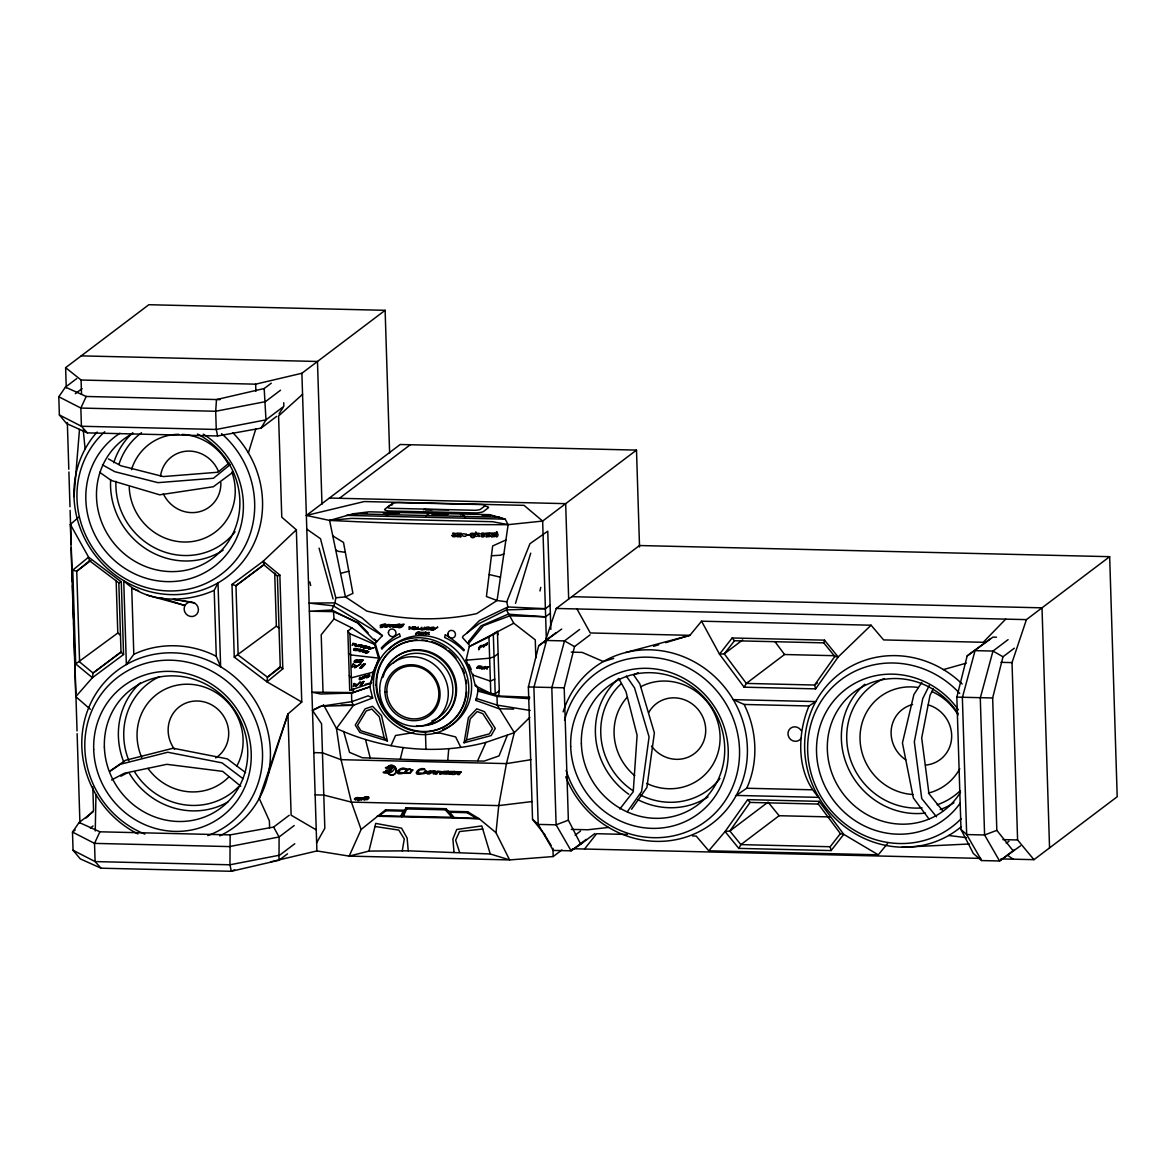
<?xml version="1.0" encoding="UTF-8"?>
<svg xmlns="http://www.w3.org/2000/svg" width="1176" height="1176" viewBox="0 0 1176 1176"><rect width="100%" height="100%" fill="white"/><g stroke="black" fill="none" stroke-linecap="round" stroke-linejoin="round"><path stroke-width="1.5" d="M448.762 748.597L447.762 760.299M479.396 649.358C477.324 644.698 486.217 644.36 480.073 647.653L478.647 649.769L478.764 647.726L479.205 649.446M95.962 794.564L95.256 830.947M289.193 815.291L273.611 827.081L230.158 834.887L229.952 864.786L231.304 871.284L279.021 860.244L287.503 853.835M73.985 496.61L79.498 429.431M561.819 850.013L553.19 856.554L509.605 859.921L495.993 832.696L498.742 805.604L506.444 763.606L514.309 732.692L529.759 717.389M353.579 689.048L353.182 692.561L351.536 692.987L320.945 694.016L311.919 692.179L353.182 692.561L369.837 686.843L373.777 671.981L379.378 657.502L375.32 643.713L351.918 627.94L333.984 618.943L333.543 611.623L331.838 610.006L309.376 611.226L333.543 611.623L358.136 622.677L368.117 632.747M469.253 646.58L488.951 637.024L497.419 631.394L499.285 690.738L498.668 696.001L497.036 696.427L477.676 690.988L478.279 689.415L476.162 685.138L475.339 685.77L472.59 674.965L466.064 660.206L469.253 646.58L513.765 623.207L535.271 639.862L535.844 657.869M279.021 860.244L279.094 836.974L273.611 827.081M639.538 546.987L636.495 450.099L400.207 444.499L306.363 515.455L329.574 520.424L353.094 513.78L369.117 511.825L489.657 514.676L505.21 519.145L508.135 524.658L497.066 600.495L476.662 613.637A251.855 237.787 52.9 0 1 366.677 611.02L345.435 596.894L335.821 597.775L334.984 602.876L331.838 610.006L357.475 622.957L372.998 639.053L376.849 641.567L382.406 635.628L361.929 617.797L334.984 602.876L309.112 603.067L333.337 605.802L382.406 635.628M400.31 759.167L403.133 747.524M402.251 850.88L404.294 838.958L398.782 830.094L374.982 826.478M464.079 742.776L468.401 717.625L476.75 708.819L484.439 711.671L495.287 728.4L491.156 735.573L464.079 742.776L466.563 739.939L470.165 718.948L477.162 711.553L482.807 713.656L492.479 728.561L489.422 733.853L466.563 739.939M513.647 709.113L498.991 708.731L476.148 700.484L478.279 689.415L498.668 696.001L529.773 697.236M351.918 627.94L347.846 631.027L349.698 690.371L370.866 683.285L372.939 672.599L379.378 657.502M539.946 590.969L540.769 587.353M495.993 832.696L479.102 818.672L377.143 816.247L379.334 815.747L385.919 810.749L403.118 811.146L404.823 810.249L385.625 809.794L361.12 829.492L349.184 856.113L368.97 851.086L375.732 823.406L401.53 828.154L407.116 838.003L408.248 850.836L490.245 853.967L509.605 859.921L349.184 856.113L316.903 850.939L270.671 861.846M544.738 834.607L532.537 819.334L528.377 686.96L538.696 645.771L555.689 632.909M532.537 819.334L538.211 824.405L553.19 850.395L571.11 850.821L580.724 844.221L568.361 820.187L564.201 687.813L574.52 646.624L590.102 634.834M1020.533 845.823L999.571 860.979L981.651 860.567L973.375 853.541L960.998 829.492L956.838 697.133L967.157 655.929L990.001 639.112M1013.447 851.174L996.822 830.344L992.662 697.971L1002.981 656.781L1014.315 648.211M824.494 640.156L838.179 656.987L834.813 656.443L823.759 642.86L824.494 640.156L732.163 637.965L719.506 654.165L744.099 687.181L815.63 688.871L838.179 656.987L871.063 625.206L883.617 639.92L983.224 642.287L1005.7 619.135M515.514 603.303L530.729 553.161M887.586 843.501L878.281 854.82L843.751 834.357L840.384 833.637L818.349 804.046L819.158 801.356L747.642 799.651L725.077 831.55L708.76 850.792L696.207 836.077L692.59 835.989M248.386 452.892L255.883 428.652M425.83 517.264L426.403 515.514L429.387 513.25M267.937 775.557L287.958 713.979L301.762 702.028L296.352 529.803L281.77 517.175L278.58 415.966L302.555 394.313M544.738 642.846L556.263 608.462L639.494 545.532L1109.659 556.674L1117.2 796.74L1033.969 859.671L1000.908 858.892M1033.969 859.671L1017.593 839.973L1012.022 662.602L1026.428 619.62L1109.659 556.674M379.334 815.747L451.907 817.261L454.45 818.084L448.423 811.293L467.622 811.734L479.102 818.672L454.642 817.54M808.985 705.982C796.887 734.574 796.417 773.779 818.805 797.372L736.25 795.417L746.731 788.243C758.696 761.93 757.138 730.09 744.099 704.453L733.251 699.632L815.791 701.587L808.985 705.982L744.099 704.453M470.077 645.962L462.462 637.524L463.168 635.995L479.382 623.427L506.43 609.903L507.914 606.978L506.753 601.818L529.95 543.694L547.766 531.185L550.853 629.395M507.312 735.367L499.036 755.903L484.159 761.092L424.022 760.166L362.311 757.741L349.551 752.361L343.657 731.487M391.005 745.658L395.504 735.5L413.761 732.545M477.662 760.681L485.938 742.394L514.309 732.692L497.227 705.115L497.036 696.427L529.582 698.72M220.147 399.62L86.201 396.474L80.85 408.057L81.423 426.256L87.347 432.871L217.634 435.973L261.072 428.152L276.654 416.377M230.158 834.887L99.886 831.799L94.521 843.383L95.094 861.582L101.018 868.197L231.304 871.284L234.612 869.74M400.766 816.262L403.118 811.146M401.795 816.835L405.97 807.75L446.13 808.706L454.45 818.084M403.412 816.115L406.72 808.926L405.97 807.75M449.952 812.263L467.166 812.675L467.622 811.734M929.246 685.549L922.748 698.588L914.325 741.835L921.734 798.548L936.522 816.82M933.23 688.871L930.01 695.354L921.69 737.999L928.981 793.771L942.711 810.734M214.208 590.352L218.001 582.914L220.632 666.792L216.281 656.296L214.208 590.352C186.102 603.053 146.691 603.597 123.73 580.679L126.361 664.543L133.814 654.341C159.495 641.949 191.085 643.272 216.281 656.296M316.653 842.751L324.826 828.272L321.548 723.725L312.493 710.407L320.298 706.306M779.129 815.718L768.06 802.12L729.855 831.02L725.077 831.55L738.778 848.381L740.909 844.618L779.129 815.718L830.124 816.923M261.072 428.152L265.982 419.847L283.842 406.337L283.725 402.706M744.099 687.181L746.319 683.418L784.539 654.518L834.857 655.708M279.035 413.805L282.887 407.837M921.837 682.359L913.899 694.531L902.433 742.938L913.37 797.96L929.143 819.216M397.179 626.661L397.606 626.044C386.287 626.191 408.836 621.869 395.65 625.691C404.515 626.058 388.3 628.072 397.165 626.676M87.347 432.871L66.576 423.536L59.373 414.952L58.8 396.753L65.43 387.139L76.763 378.569M93.272 811.749L79.115 822.465L72.486 832.064L73.059 850.263L80.262 858.862L101.018 868.197M627.293 811.808L641.582 791.522L649.078 736.926L634.54 687.901L626.382 676.126M631.585 809.25L646.888 787.508L654.385 732.913L639.847 683.888L633.732 675.053M834.813 656.443L814.6 685.035L815.63 688.871M818.349 804.046L750.067 802.429L729.855 831.02L740.909 844.618L830.168 846.735L840.384 833.637M406.72 808.926L445.322 809.838L446.13 808.706M312.493 710.407L321.327 706.232L353.491 705.291L351.727 701.66L351.536 692.987L369.837 686.843L372.66 698.029L353.491 705.291L336.468 728.473L341.055 759.681L351.404 802.12L361.12 829.492M387.639 767.075L387.977 766.62A5.072 4.777 52.9 0 1 394.886 766.781A5.072 4.777 52.9 0 1 395.107 773.793A5.072 4.777 52.9 0 1 388.198 773.632L387.683 772.955M387.933 767.075L388.139 766.781A4.836 4.572 52.9 0 1 394.739 766.928A4.836 4.572 52.9 0 1 394.945 773.632A4.836 4.572 52.9 0 1 388.359 773.47L387.962 772.955M619.796 809.029L633.247 791.713L637.098 735.265L625.941 691.547L619.076 679.008M823.759 642.86L734.5 640.744L724.284 653.827L719.506 654.165L701.543 621.193L689.9 635.334L665.675 642.669M738.778 848.381L831.109 850.571L843.751 834.357L819.158 801.356M584.531 849.013L596.6 833.71L627.381 834.445M333.984 618.943L321.21 634.775L323.032 692.443M460.58 514.809L461.242 514L464.77 516.426L465.52 518.204M90.361 709.29L75.778 696.662L92.389 677.699L123.568 654.518L121.29 581.841L88.597 557.145L70.369 524.437L78.645 517.264M86.142 818.026L93.551 810.499L92.801 787.009M467.313 632.688L479.411 620.59L507.914 606.978L545.399 608.668L550.089 605.125M296.352 529.803L263.174 561.275L231.995 584.472L234.274 657.134L266.967 681.845L301.762 702.028M494.758 633.849L497.419 631.394L498.08 634.702M386.14 516.323L388.021 514.603L397.532 512.501L399.487 513.353M121.363 651.636L93.051 673.039L92.389 677.699L75.705 663.94L72.765 570.125L88.597 557.145L89.523 560.746L118.82 582.884L121.01 652.254L123.568 654.518M89.523 560.746L76.734 571.242L79.586 661.926L93.051 673.039L121.01 652.254M280.241 666.689L267.452 677.185L266.967 681.845L282.813 668.85L279.859 575.049L263.174 561.275L263.924 564.877L277.389 575.99L280.241 666.689L282.813 668.85M229.202 463.006L217.898 472.238L163.317 476.574L120.805 465.755L108.442 458.905M230.393 464.446L213.459 478.264L157.952 482.66L114.836 471.708L102.444 464.843M66.253 387.786L65.621 367.662L148.852 304.716L385.125 310.317L389.624 453.069M75.323 393.695L82.055 388.624M217.634 435.973L216.266 429.46L215.693 411.262L216.487 399.575L264.188 388.536L271.274 383.185M65.621 367.662L81.085 380.024L255.662 384.17L301.894 373.262L385.125 310.317M280.52 390.226L265.423 401.648L215.693 411.262L80.85 408.057L58.8 396.753M90.89 560.54L76.734 571.242L72.765 570.125M116.145 580.43L117.791 633.026L75.705 663.94M339.467 498.286L410.292 444.734M264.277 564.26L235.964 585.663L231.995 584.472M423.492 509.825L424.61 508.973M274.699 573.197L276.36 626.132L234.274 657.134M280.197 667.556L267.452 677.185L238.155 655.032L235.964 585.663L263.924 564.877M75.235 829.991L72.486 832.064L94.521 843.383L229.379 846.588L279.094 836.974L294.206 825.537M90.346 828.007L93.036 825.964M347.846 631.027L349.904 633.732L374.497 644.345L376.849 641.567L374.35 639.038M636.495 450.099L542.65 521.071L508.135 524.658A724.137 143.134 -1.8 0 1 358.371 521.776L329.574 520.424L345.435 596.894L352.918 593.365L343.51 542.445L332.779 535.889M373.777 671.981L351.359 677.817L349.243 675.656M370.866 683.285L371.69 682.668L365.177 684.344M466.887 659.574L466.064 660.206L489.569 658.192L494.038 656.796L498.11 653.709M545.649 616.724L550.339 613.181M473.413 674.348L472.59 674.965L490.407 681.125L494.728 679.111M561.702 629.042L538.696 645.771M294.779 843.736L279.668 855.173L229.952 864.786L95.094 861.582L73.059 850.263M579.621 629.469L564.509 640.905L551.809 687.828L556.116 824.832L571.11 850.821L586.207 839.399M475.339 685.77L490.789 693.531L495.199 693.825L499.285 690.738M742.688 639.92L724.284 653.827L746.319 683.418L814.6 685.035L817.438 682.889M575.123 835.18L580.503 831.109M580.724 844.221L594.894 833.519M1008.082 639.641L992.97 651.063L980.284 697.985L984.591 834.989L999.571 860.979L1014.682 849.557M1006.274 843.31L1008.964 841.266M233.186 472.061L213.341 486.746L159.701 494.831L111.323 480.484L99.666 472.282M110.676 770.5L125.553 760.299L173.093 748.23L227.321 758.873L245.564 772.603M109.838 771.456L120.246 764.312L167.786 752.243L222.029 762.871L243.079 778.718M967.157 655.929L992.912 637.127L996.498 637.216M111.544 779.967L124.318 773.264L166.801 764.327L222.676 771.368L240.771 786.244M120.878 776.219L127.228 772.897M505.9 539.99L492.641 545.973L486.423 596.526L497.066 600.495L506.753 601.818M118.82 582.884L121.29 581.841M503.857 553.896L500.667 555.19L491.436 555.778M277.389 575.99L279.859 575.049M568.361 820.187L556.116 824.832L538.211 824.405L533.904 687.401L546.59 640.479L564.509 640.905L574.52 646.624M996.822 830.344L984.591 834.989L966.672 834.563L960.998 829.492M348.816 571.198L340.57 573.403M613.754 658.384L603.361 661.529L582.238 652.401L571.227 652.136M653.562 646.33L658.751 644.757M943.475 669.585L966.349 663.132M625.808 652.489L689.9 635.334L590.293 632.967L576.975 608.962M306.363 515.455L364.207 501.549L524.011 505.342L542.65 521.071L546.384 640.214M485.938 742.394C436.458 755.448 382.832 749.803 336.468 728.473L323.415 704.659M530.949 759.696L506.444 763.606L341.055 759.681L322.459 752.831L313.816 752.625M321.327 706.232L351.727 701.66L368.176 695.839L372.66 698.029M458.596 534.624L457.141 535.286L457.038 536.741L461.168 536.712L458.081 535.697L460.801 534.992L461.198 533.228C448.997 533.272 464.902 533.875 458.596 534.624L458.596 535.33M356.842 514.118L346.45 515.382L505.21 519.145L492.876 515.985M363.766 513.265L367.221 512.839M532.213 801.532L498.742 805.604L351.404 802.12L323.782 795.064L315.139 794.858M608.58 827.419L587.809 829.771L571.301 829.389M482.733 829.036L459.566 831.535L455.626 840.178L459.551 852.232M329.574 520.424L351.58 518.381L492.715 521.718L508.135 524.658M901.948 847.205L969.465 843.986M545.399 608.668L506.43 609.903L513.765 623.207M368.97 851.086L408.248 850.836M564.201 687.813L528.377 686.96M992.662 697.971L956.838 697.133M341.113 705.027L353.491 705.291M81.203 355.872L317.476 361.473L321.974 504.225M329.398 498.051L565.671 503.651L568.669 598.981M448.762 509.796L424.977 509.62L432.151 509.781M383.332 512.971L397.694 513.309M431.827 514.132L447.997 514.515M482.131 515.323L491.112 515.529L489.657 514.676M353.094 513.78L499.712 517.249M571.845 596.688L1042.01 607.83L1049.551 847.881M556.263 608.462L1026.428 619.62M701.543 621.193L871.063 625.206M1001.011 662.338L1012.022 662.602M433.826 733.015L440.515 733.177L455.641 736.926L460.772 747.304M746.731 788.243L811.631 789.787M1002.908 839.62L1017.593 839.973M708.76 850.792L878.281 854.82M572.433 848.734L980.71 858.407M948.679 835.489L966.51 837.694M345.332 552.323L338.188 551.338L335.689 549.912M178.605 600.113L173.284 599.29L194.643 603.082A7.423 6.997 52.9 0 1 195.04 615.68A7.423 6.997 52.9 0 1 184.118 609.124A7.423 6.997 52.9 0 1 194.643 603.082M182.162 600.657L191.041 602.024M530.185 710.466L497.227 705.115L476.148 698.397L476.148 700.484M500.462 577.195L489.128 574.52M147.235 595.203L184.955 605.522L160.921 597.79M384.214 737.984L360.929 730.81L357.548 725.357L366.295 710.892L371.807 709.055L379.289 716.787L384.214 737.984L387.404 740.953L381.509 715.567L372.586 706.35L365.075 708.849L355.255 725.077L359.856 732.457L387.404 740.953M138.606 590.602L131.741 588.397L133.814 654.341M65.43 387.139L86.201 396.474M79.115 822.465L99.886 831.799M59.373 414.952L81.423 426.256L216.266 429.46L265.982 419.847L264.188 388.536M1002.981 656.781L992.97 651.063L975.066 650.637L962.365 697.559L966.672 834.563L981.651 860.567M316.241 829.888L291.134 815.188L287.958 713.979L259.249 798.445L269.377 820.819L269.613 827.948M467.166 812.675L476.074 818.055M1007.317 855.143L1013.242 859.186M306.789 529.126L320.504 538.726L335.821 597.775M276.36 626.132L279.3 628.351M348.537 653.341L350.522 654.9L378.554 658.119L374.497 644.345M117.791 633.026L120.496 635.246M445.322 809.838L451.907 817.261M747.642 799.651L750.067 802.429M732.163 637.965L734.5 640.744M775.087 641.831L784.539 654.518M543.827 833.461L551.103 845.382M469.062 664.499L471.238 669.423M385.625 809.794L385.919 810.749M490.245 853.967L481.793 825.919L456.729 829.462L452.878 839.076L454.01 851.924M319.093 548.148L333.058 598.966M365.501 739.542L370.264 758.138M830.168 846.735L831.109 850.571M309.832 581.87L310.67 585.53M83.231 429.799L85.113 449.026M552.926 848.352L553.19 856.554M493.332 634.481L495.199 693.825M490.789 693.531L488.951 637.024M425.462 732.824L425.977 749.391M351.742 690.239L349.904 633.732M301.894 373.262L316.903 850.939M255.662 384.17L255.883 391.299M81.085 380.024L81.526 394.298M67.341 422.566L68.811 469.239M68.899 471.973L69.987 506.753M70.104 510.413L71.177 544.268M71.28 547.928L72.353 581.797M72.471 585.457L73.5 618.4M73.647 622.971L74.676 655.914M74.852 661.397L75.867 693.428M75.97 697.089L77.043 730.943M77.131 733.692L79.939 823.376M70.369 524.437L75.778 696.662M137.886 833.931A97.755 92.301 52.9 0 1 100.519 687.137A97.755 92.301 52.9 0 1 247.93 690.635A97.755 92.301 52.9 0 1 219.736 835.871M232.789 432.709A97.755 92.301 52.9 0 1 237.831 567.332A97.755 92.301 52.9 0 1 105.443 566.685A97.755 92.301 52.9 0 1 97.123 432.048M144.839 834.107A92.125 86.98 52.9 0 1 100.945 694.546A92.125 86.98 52.9 0 1 242.991 697.927A92.125 86.98 52.9 0 1 207.814 835.592M227.879 801.973A74.323 70.163 52.9 0 1 129.154 773M123.715 761.916A74.323 70.163 52.9 0 1 140.4 682.83M238.449 786.817A68.752 64.915 52.9 0 1 134.637 771.912M128.919 760.74A68.752 64.915 52.9 0 1 159.598 676.597M228.747 777.027A54.949 51.891 52.9 0 1 147.97 768.398M141.752 757.52A54.949 51.891 52.9 0 1 191.85 684.417A54.949 51.891 52.9 0 1 236.817 766.076M174.489 749.244A31.399 29.65 52.9 0 1 180.266 706.144A31.399 29.65 52.9 0 1 222.984 715.155A31.399 29.65 52.9 0 1 215.722 757.947M203.301 434.165A81.673 77.116 52.9 0 1 226.615 554.396A81.673 77.116 52.9 0 1 107.178 553.117A81.673 77.116 52.9 0 1 119.923 433.268M197.45 434.032A74.323 70.163 52.9 0 1 225.924 545.135A74.323 70.163 52.9 0 1 114.381 543.841A74.323 70.163 52.9 0 1 133.285 433.282M221.632 433.665A92.125 86.98 52.9 0 1 232.422 564.127A92.125 86.98 52.9 0 1 104.032 562.025A92.125 86.98 52.9 0 1 104.767 431.754M223.146 550.177A74.323 70.163 52.9 0 1 147.015 549.545A74.323 70.163 52.9 0 1 110.662 479.573M113.734 462.756A74.323 70.163 52.9 0 1 132.55 432.93M235.068 531.787A68.752 64.915 52.9 0 1 159.613 550.148A68.752 64.915 52.9 0 1 115.954 481.337M119.011 464.211A68.752 64.915 52.9 0 1 141.546 432.739M231.863 472.061A54.949 51.891 52.9 0 1 192.511 541.504A54.949 51.891 52.9 0 1 129.228 486.908M131.492 469.68A54.949 51.891 52.9 0 1 178.811 434.311M182.251 434.385A54.949 51.891 52.9 0 1 228.997 465.461M220.853 482.572A31.399 29.65 52.9 0 1 197.818 512.089A31.399 29.65 52.9 0 1 163.302 493.714M160.509 476.324A31.399 29.65 52.9 0 1 186.455 451.187A31.399 29.65 52.9 0 1 218.486 471.502M563.128 711.862A97.755 92.301 52.9 0 1 706.173 669.482A97.755 92.301 52.9 0 1 712.421 823.288A97.755 92.301 52.9 0 1 565.759 776.792M961.409 826.596A97.755 92.301 52.9 0 1 830.653 813.586A97.755 92.301 52.9 0 1 831.373 680.889A97.755 92.301 52.9 0 1 962.188 684.006M564.553 720.315A92.125 86.98 52.9 0 1 699.838 675.083A92.125 86.98 52.9 0 1 704.365 822.289A92.125 86.98 52.9 0 1 566.097 770.368M708.011 796.916A74.323 70.163 52.9 0 1 637.804 799.651M628.807 794.27A74.323 70.163 52.9 0 1 618.782 678.449M719.933 778.527A68.752 64.915 52.9 0 1 640.42 795.02M632.747 790.551A68.752 64.915 52.9 0 1 621.119 683.8M633.57 674.965A68.752 64.915 52.9 0 1 638.156 672.731M640.582 686.828A54.949 51.891 52.9 0 1 719.991 734.397A54.949 51.891 52.9 0 1 646.741 783.422M634.761 775.719A54.949 51.891 52.9 0 1 627.249 697.177M648.726 712.582A31.399 29.65 52.9 0 1 693.311 704.791A31.399 29.65 52.9 0 1 697.148 751.214A31.399 29.65 52.9 0 1 651.504 746.084M960.292 802.987A81.673 77.116 52.9 0 1 843.942 811.91A81.673 77.116 52.9 0 1 841.472 692.782A81.673 77.116 52.9 0 1 958.381 709.834M960.542 792.124A74.323 70.163 52.9 0 1 853.805 805.266A74.323 70.163 52.9 0 1 850.351 695.207A74.323 70.163 52.9 0 1 958.072 713.435M961.336 818.57A92.125 86.98 52.9 0 1 834.901 814.777A92.125 86.98 52.9 0 1 833.211 686.431A92.125 86.98 52.9 0 1 959.69 693.399M953.971 802.738A74.323 70.163 52.9 0 1 940.212 809.558M925.512 813.057A74.323 70.163 52.9 0 1 848.69 769.207A74.323 70.163 52.9 0 1 864.742 684.285M960.233 790.684A68.752 64.915 52.9 0 1 937.154 804.766M922.072 807.897A68.752 64.915 52.9 0 1 849.542 756.653A68.752 64.915 52.9 0 1 884.132 678.567M959.778 768.751A54.949 51.891 52.9 0 1 928.393 793.08M913.017 794.52A54.949 51.891 52.9 0 1 860.082 735.088A54.949 51.891 52.9 0 1 918.28 687.519M931.76 691.473A54.949 51.891 52.9 0 1 958.087 714.905M928.29 704.894A31.399 29.65 52.9 0 1 951.649 737.558A31.399 29.65 52.9 0 1 925.512 765.091M905.726 759.828A31.399 29.65 52.9 0 1 891.335 728.899A31.399 29.65 52.9 0 1 912.62 704.527M801.415 737.852A7.423 6.997 52.9 0 1 790.684 739.528A7.423 6.997 52.9 0 1 790.331 728.4A7.423 6.997 52.9 0 1 801.194 730.59M393.578 662.911A35.53 33.545 52.9 0 1 446.733 669.82A35.53 33.545 52.9 0 1 431.886 720.903M392.637 504.651A9.188 1.823 -1.8 0 0 389.726 505.489L384.64 509.326A8.791 1.735 -1.8 0 0 389.947 511.001L476.545 512.942A9.379 1.852 -1.8 0 0 483.351 511.589L488.466 507.709A8.555 1.69 -1.8 0 0 486.055 506.371M484.291 506.15A8.555 1.69 -1.8 0 1 485.218 506.253M389.153 649.02A49.421 46.658 52.9 0 1 462.962 658.486A49.421 46.658 52.9 0 1 442.749 729.546M461.462 709.54A46.717 44.1 52.9 0 1 384.346 709.172A46.717 44.1 52.9 0 1 416.936 640.009M421.964 640.023A46.717 44.1 52.9 0 1 427.02 640.626M432.004 641.787A46.717 44.1 52.9 0 1 445.91 648.505M448.703 650.607A46.717 44.1 52.9 0 1 456.053 658.016M462.447 668.394A46.717 44.1 52.9 0 1 464.358 673.26M466.064 679.948A46.717 44.1 52.9 0 1 466.549 683.388M466.651 691.9A46.717 44.1 52.9 0 1 465.623 698.603M465.211 700.22A46.717 44.1 52.9 0 1 462.227 708.07M382.391 677.479A38.529 36.383 52.9 0 1 424.933 651.313A38.529 36.383 52.9 0 1 455.524 694.443A38.529 36.383 52.9 0 1 416.539 725.636M383.17 676.891A38.529 36.383 52.9 0 1 422.507 650.122A38.529 36.383 52.9 0 1 456.479 687.284A38.529 36.383 52.9 0 1 427.006 724.842M389.697 626.073L385.243 627.014C385.096 624 392.328 623.633 389.697 626.073M459.625 772.264L456.406 772.75L459.625 772.264M480.572 668.027C481.763 671.231 486.658 665.837 483.998 666.851C479.632 672.334 483.895 662.485 480.572 668.027M484.909 644.521C484.659 649.578 480.029 645.154 484.909 644.521M487.467 643.007C486.114 648.064 483.865 643.742 487.467 643.007M481.69 645.668L480.073 647.241L481.69 645.668M420.302 629.101C421.287 631.483 426.844 628.087 424.492 627.22C419.685 633.835 423.889 623.368 420.302 629.101M483.204 645.639C482.763 648.829 485.982 643.169 483.204 645.639M485.732 644.83L486.879 644.154L485.732 644.83M409.263 626.837L409.057 629.322L412.938 626.94L409.865 628.66L410.056 626.852L409.263 626.837M425.491 632.218L425.286 634.717L429.166 632.335L426.094 634.055L426.285 632.247L425.491 632.218M362.032 647.197C366.589 648.637 363.046 648.285 363.31 646.815L365.457 646.991L363.59 646.58C370.175 646.212 363.751 644.477 362.032 647.197M356.181 649.784L353.8 649.902L356.181 649.784M484.88 534.183C485.247 539.71 476.706 535.3 483.454 535.315C479.411 535.447 486.879 533.095 481.616 534.183C478.353 534.286 484.6 531.449 484.88 534.183M466.313 534.286C467.063 537.579 462.609 536.08 462.168 535.492C461.345 532.361 465.828 534.507 466.313 534.286M359.562 679.008C361.914 679.537 363.913 673.627 361.796 678.773C356.21 682.462 361.958 673.598 359.562 679.008M451.951 535.462L452.892 536.668A6.542 6.453 81.5 0 0 455.127 536.668L456.097 535.683L455.244 533.331L452.657 533.257L455.053 534.286L451.951 535.462M470.312 534.095C470.018 540.784 478.544 536.947 473.487 533.331A6.542 6.453 81.5 0 0 471.253 533.316L470.312 534.095M477.603 667.806L476.618 668.159L478.147 666.013L481.013 666.336L479.94 668.468L479.191 668.394L479.837 667.336L477.618 667.792M490.201 535.668L489.201 536.682L485.909 536.712L489.113 535.668L486.32 534.977L485.85 533.095C497.918 532.948 481.16 533.992 489.187 534.654A1.823 1.793 81.5 0 1 489.922 535.051L490.201 535.668M495.522 535.668L494.508 536.697L491.215 536.726L494.435 535.668L491.641 534.977L491.171 533.095C503.225 532.948 486.467 534.007 494.508 534.654A1.823 1.793 81.5 0 1 495.243 535.065L495.522 535.668M390.682 626.632L389.521 627.058L391.285 624.838L394.68 624.926L393.445 627.087L392.564 627.087L393.313 626L390.697 626.617M468.798 641.317L468.401 643.728L483.512 625.647L509.899 615.798L545.649 616.827L508.194 614.181L481.013 625.897L468.798 641.317M367.941 797.387C365.398 800.577 359.915 799.636 367.382 799.592C374.012 794.476 357.239 797.931 367.941 797.387M392.416 768.09L391.299 769.765L385.772 770.456L390.785 770.574L389.829 771.838C376.629 771.015 386.198 775.072 391.755 771.926C403.147 762.577 372.277 769.222 392.416 768.09M420.758 634.158L419.626 634.584L421.39 632.335L424.668 632.453L423.404 634.673L422.551 634.643L423.316 633.555L420.773 634.143M429.931 629.366L432.562 629.88L429.137 629.41L430.784 627.455L434.179 627.425L431.151 627.764L430.622 628.381L432.724 628.425L429.946 629.366M369.558 676.244C361.135 681.815 371.16 670.232 369.558 676.244M362.972 645.786L361.311 647.373L360.591 647.212L362.105 645.874L360.415 645.374C355.843 649.328 360.562 642.346 362.972 645.786M365.075 650.769L363.428 652.371L362.693 652.21L364.207 650.872L362.517 650.357C358.21 654.268 362.473 647.373 365.075 650.769M398.341 772.382L403.574 772.735L403.059 773.323C391.152 776.263 400.266 765.12 405.955 768.913L400.501 769.53L398.341 772.382M417.465 772.838L422.684 773.191L422.184 773.779C410.174 776.822 419.406 765.532 425.08 769.369L419.611 769.971L417.465 772.838M354.711 661.926C362.252 661.412 350.404 664.293 355.152 660.206C360.841 659.663 356.769 658.825 354.711 661.926M354.02 683.506L353.344 686.563L356.504 684.417L354.02 683.506M357.769 649.167C354.711 653.474 350.022 646.418 357.769 649.167M361.429 649.99L359.782 651.548L359.033 651.372L359.959 650.578L358.121 650.166C354.314 652.357 360.018 646.918 361.429 649.99M368.22 647.932L368.676 649.034L370.278 647.373L367.412 646.506L365.354 648.285L368.22 647.932M368.735 651.636C365.104 656.428 361.546 648.373 368.735 651.636M445.337 634.805L444.616 637.48A59.535 56.213 52.9 0 1 463.756 650.798L464.329 649.916A84.922 80.188 52.9 0 0 445.337 634.805M442.014 773.587L446.806 774.175L448.188 772.544L443.44 773.485L444.719 771.897L448.967 771.368L443.764 771.368L442.014 773.587M448.159 773.735L453.26 774.484L449.6 773.632L453.142 772.661L450.246 772.603L450.864 772.044L455.171 771.515L449.908 771.515L448.159 773.735M416.627 634.04L415.51 634.481C415.54 631.115 423.58 630.983 419.259 634.57L418.421 634.555L419.494 632.585L417.7 632.526L416.627 634.04M425.212 629.248L424.095 629.689C424.139 626.176 433.018 626.058 428.549 629.792L427.711 629.763L428.579 627.778L426.668 629.748L427.211 627.749L425.212 629.248M368.867 676.318L366.78 677.391L368.867 676.318M453.01 535.536L455.053 535.33L453.01 535.536M471.37 534.169L471.488 535.962L473.413 536.065L473.266 534.051L471.37 534.169M366.103 676.715L362.326 678.758L365.324 677.053C358.695 678.42 370.322 673.084 363.634 677.155L366.103 676.715M412.041 628.91C418.2 631.997 416.01 622.898 412.041 628.91M416.172 628.998L419.832 629.248L416.98 629.145L418.333 627.043L416.172 628.998M476.471 534.169C479.602 532.64 480.146 539.255 478.206 535.389C473.428 540.019 475.427 528.127 476.442 533.257L479.396 533.434L476.471 534.169M469.445 535.08L467.284 534.712L469.445 535.08M496.493 531.919L497.448 532.537L496.493 531.919M496.493 533.331C494.464 541.136 500.844 533.919 496.493 533.331M354.784 645.462C355.167 647.682 360.826 645.742 358.93 644.61C353.27 649.358 359.048 641.288 354.784 645.462M362.62 681.727L360.282 685.681L362.62 681.727M363.825 681.418L361.488 685.373L363.825 681.418M369.337 675.318L367.265 676.288L369.337 675.318M353.182 663.97L351.653 667.351L355.872 665.66L353.182 663.97M461.065 771.985L459.169 774.617L457.905 774.587L457.876 773.396L453.892 774.484L456.067 771.662L461.065 771.985M388.903 626.088L386.316 626.705L388.903 626.088M384.434 625.75C382.759 628.44 376.305 627.705 383.479 625.911C372.219 626.044 394.445 621.854 381.524 625.573L384.434 625.75M402.853 625.911C401.53 628.601 394.107 628.013 401.898 626.073C390.623 626.088 413.055 622.104 399.943 625.72L402.853 625.911M405.764 772.558C412.864 775.881 412.541 763.048 405.764 772.558M358.989 661.779C363.119 663.249 361.885 656.811 358.989 661.779M435.149 773.455L433.4 773.999L434.165 772.808L431.445 772.75L429.299 773.911C428.858 769.971 439.207 769.589 435.149 773.455M480.367 666.513L478.191 666.851L480.367 666.513M358.327 799.342L357.092 799.724C360.106 797.357 355.226 797.46 355.167 799.68C351.668 798.445 361.605 795.77 358.327 799.342M438.413 771.706L436.766 774.087L435.414 774.058L437.457 771.103L442.485 771.794L440.941 774.19L439.53 774.146L440.897 771.809L438.413 771.706M430.534 770.942L428.637 773.896L427.255 773.852L428.093 772.691L423.11 773.764L425.139 770.809L426.418 770.839L425.639 772.015L430.534 770.942M363.075 660.104L361.576 662.029L357.827 662.279L359.635 659.721L363.075 660.104M363.443 798.195C356.857 804.737 366.353 792.771 358.783 800.591L357.93 800.577L360.032 797.784L363.443 798.195M412.82 769.971L410.218 773.279L403.75 773.338L406.867 768.928L412.82 769.971M357.43 798.386L355.711 799.695L357.43 798.386M423.904 632.688L421.434 633.158L423.904 632.688M363.663 664.087L360.003 668.086L363.663 664.087M365.163 664.028L361.488 668.027L365.163 664.028M389.609 625.117L387.066 625.617L389.609 625.117M393.901 625.147L391.358 625.647L393.901 625.147M415.951 627.499C413.29 632.203 411.776 626.044 415.951 627.499M428.387 634.305L429.196 634.32L428.387 634.305M384.478 626.543L385.316 626.543L384.478 626.543M364.736 798.21L366.794 798.254L364.736 798.21M432.136 771.75L434.855 771.823L432.136 771.75M364.869 652.283C368.014 654.459 368.441 648.682 364.869 652.283M359.812 682.271L355.843 686.402L360.547 682.08L359.812 682.271M369.543 647.432L367.235 647.403L369.543 647.432M357.034 649.123L354.74 649.093L357.034 649.123M360.694 649.946L358.386 649.916L360.694 649.946M353.814 643.742L352.021 645.286L354.52 643.889C359.18 644.624 349.522 642.478 353.814 643.742M392.284 503.681L387.815 507.062A5.66 1.117 -1.8 0 0 391.784 508.311L475.222 510.296A6.247 1.235 -1.8 0 0 480.572 509.223L485.159 505.754A5.439 1.073 -1.8 0 0 481.337 504.548L399.722 502.622A6.056 1.191 -1.8 0 0 392.284 503.681M360.253 663.999L354.623 667.792L361.15 663.97L360.253 663.999M437.634 627.19L433.385 629.91L437.634 627.19M486.085 668.13L483.924 668.835L485.923 667.777L485.394 666.483L486.496 667.483L488.613 666.807L486.644 667.836L487.202 669.144L486.085 668.13M373.762 647.653L369.352 649.196L373.762 647.653M381.965 648.858L381.318 647.947A84.922 80.188 52.9 0 1 399.399 633.702L400.281 636.437A59.535 56.213 52.9 0 0 381.965 648.858M93.698 749.509A81.673 77.116 52.9 0 0 214.017 821.612A81.673 77.116 52.9 0 0 209.651 683.006A81.673 77.116 52.9 0 0 93.698 749.509M104.37 746.981A74.323 70.163 52.9 0 0 213.856 812.587A74.323 70.163 52.9 0 0 209.887 686.475A74.323 70.163 52.9 0 0 104.37 746.981M570.698 746.481A81.673 77.116 52.9 0 0 691.018 818.584A81.673 77.116 52.9 0 0 686.666 679.978A81.673 77.116 52.9 0 0 570.698 746.481M581.37 743.82A74.323 70.163 52.9 0 0 690.856 809.426A74.323 70.163 52.9 0 0 686.887 683.315A74.323 70.163 52.9 0 0 581.37 743.82M384.964 692.047A28.547 26.96 52.9 0 0 427.035 717.257A28.547 26.96 52.9 0 0 425.506 668.806A28.547 26.96 52.9 0 0 384.964 692.047M386.816 691.841A26.975 25.46 52.9 0 0 426.55 715.655A26.975 25.46 52.9 0 0 425.109 669.879A26.975 25.46 52.9 0 0 386.816 691.841M379.716 690.768A35.53 33.545 52.9 0 0 432.077 722.137A35.53 33.545 52.9 0 0 430.181 661.823A35.53 33.545 52.9 0 0 379.716 690.768M447.865 634.143A3.954 3.734 52.9 0 0 453.686 637.627A3.954 3.734 52.9 0 0 453.48 630.924A3.954 3.734 52.9 0 0 447.865 634.143M388.389 632.732A3.954 3.734 52.9 0 0 394.195 636.216A3.954 3.734 52.9 0 0 393.989 629.513A3.954 3.734 52.9 0 0 388.389 632.732M373.468 685.049A49.421 46.658 52.9 0 0 446.263 728.679A49.421 46.658 52.9 0 0 443.631 644.815A49.421 46.658 52.9 0 0 373.468 685.049M376.07 685.123A46.717 44.1 52.9 0 0 444.895 726.356A46.717 44.1 52.9 0 0 442.397 647.079A46.717 44.1 52.9 0 0 376.07 685.123"/></g></svg>
